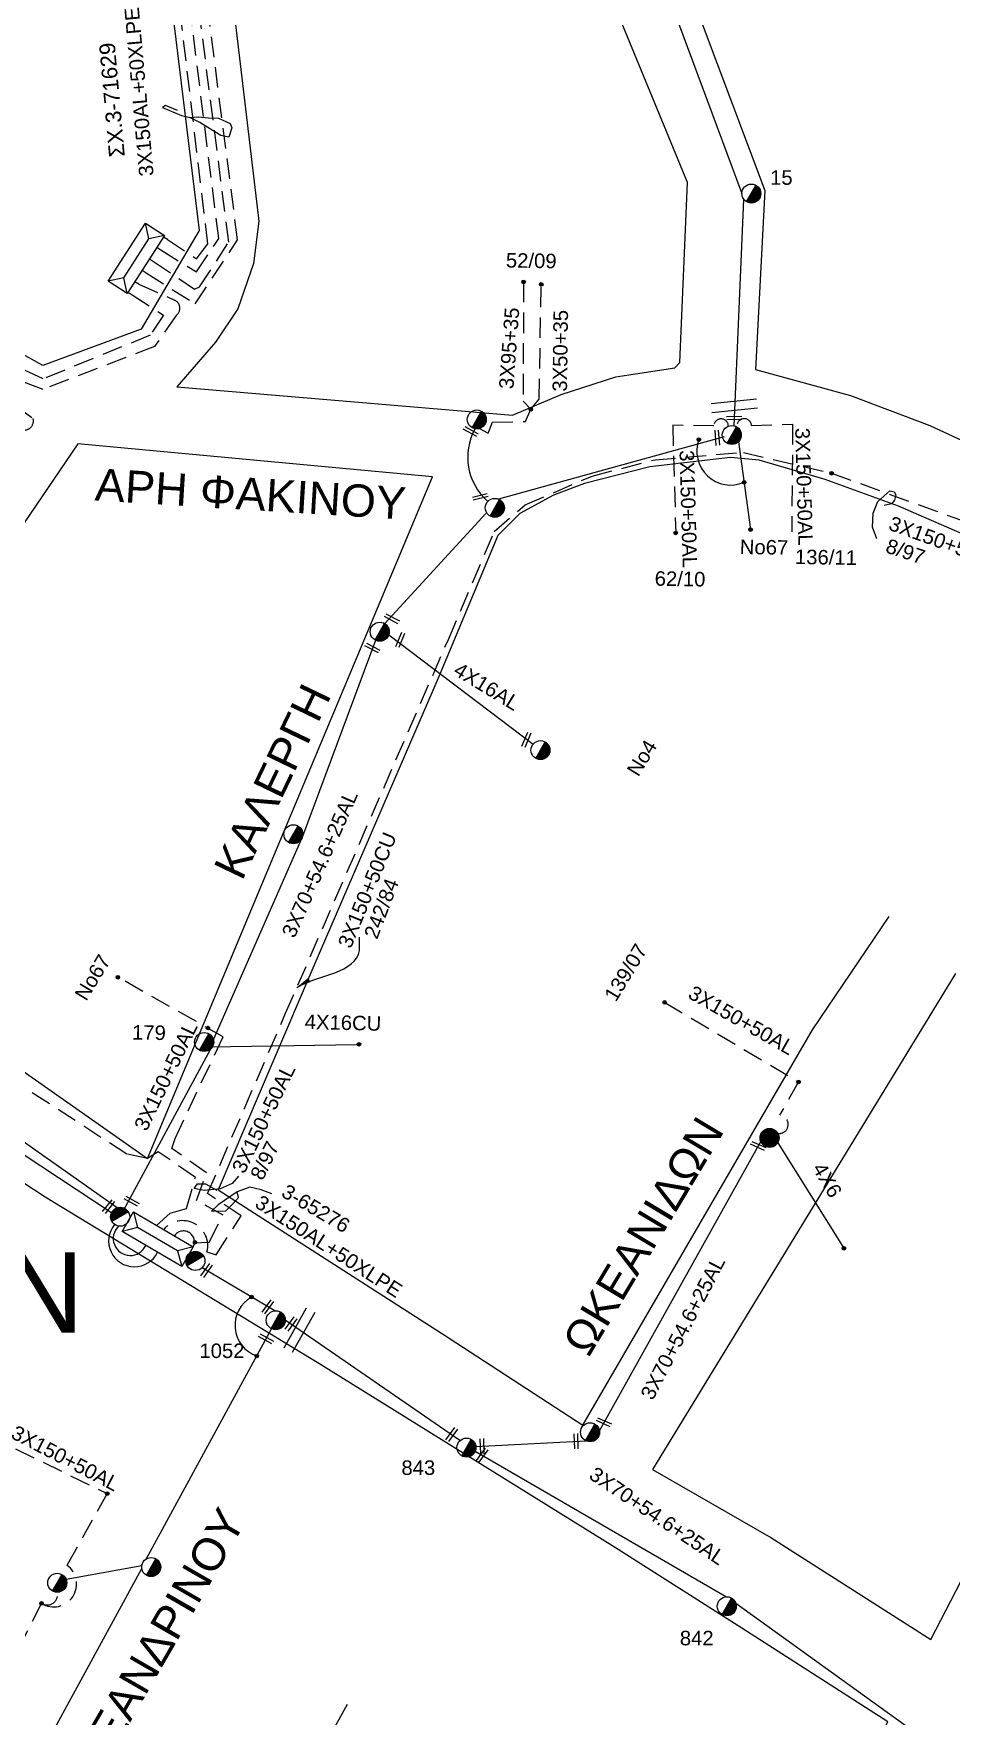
# Model space of a CAD drawing. Header units: millimetres. Extents: x 5016 to 7282, y 2879 to 3911.
# Drawn here: x 6158.8 to 6272.7, y 3528.2 to 3736.9 of the extents above; entities that cross this region are included whole.
import ezdxf

# ---------------------------------------------------------------- set-up
doc = ezdxf.new("R2010")
doc.units = ezdxf.units.MM
doc.linetypes.add('DASHED', pattern=[19.05, 12.7, -6.35])
for name, color, linetype in [('Άγνωστα', 7, 'Continuous'), ('Γέφυρες Εναέριου Δικτύου', 7, 'Continuous'), ('Γυμνά εναέρια ΧΤ (3Φ)   3x50+35CU', 7, 'Continuous'), ('Εναέρια παροχή ΧΤ 4x16', 7, 'SYN_LINE'), ('Επιγραφές - Σχήματα', 7, 'Continuous'), ('Καλώδια ΧΤ   3x150+50AL', 7, 'DASHED'), ('Καλώδια ΧΤ   3x150+50CU', 7, 'DASHED'), ('Καλώδια ΧΤ   3x150AL+50XLPE', 7, 'DASHED'), ('Καλώδια ΧΤ   3x95+35 CU', 7, 'DASHED'), ('Μηχανική τομή', 7, 'Continuous'), ('Στύλος Ξύλινος', 7, 'Continuous'), ('Στύλος Ξύλινος @ 1', 7, 'Continuous'), ('Στύλος ΦΜ', 7, 'Continuous'), ('Στύλος ΦΜ @ 1', 7, 'Continuous'), ('Συνδέσεις', 7, 'Continuous'), ('Συνεστραμμένα ΧΤ   3x70+54.6+25 AL', 7, 'SYN_LINE'), ('Τομή', 7, 'Continuous'), ('Υποσταθμός εναέριος 2 στύλων', 7, 'Continuous'), ('Υποσταθμός πόλεως', 7, 'Continuous'), ('Υπόβαθρο ΔΕΗ', 7, 'Continuous')]:
    doc.layers.add(name, color=color, linetype=linetype)
doc.styles.get("Standard").update_dxf_attribs({"font": 'ARIAL.TTF'})
doc.linetypes.add('SYN_LINE', pattern='A,0.5,-0.0001,["/\\/\\/\\/",Standard,S=0.1,R=0,X=0,Y=-0.05],-0.25', length=0.7501)
doc.dimstyles.new('ISO-25', dxfattribs={"dimtxt": 2.5, "dimasz": 1.8, "dimexe": 1.25, "dimexo": 0.625, "dimtad": 1, "dimtxsty": 'Standard', "dimcen": 1.8, "dimadec": 0, "dimazin": 0, "dimtfac": 1, "dimtmove": 0, "dimatfit": 3, "dimfxl": 1.25, "dimarcsym": 0})

# ---------------------------------------------------------------- blocks, each defined once
blk = doc.blocks.new('ΥΠΑΡΧΩΝ ΤΣΙΜΕΝΤΕΝΙΟΣ ΣΤΥΛΟΣ')
at = {"layer": 'Στύλος ΦΜ'}
blk.add_hatch(color=7, dxfattribs=at).paths.add_polyline_path([(-1.29, -2.28, 0.574793), (2.62, 0, 0.268822), (1.3, 2.27)])
at = {"layer": 'Στύλος ΦΜ', "color": 7}
blk.add_line((-1.29, -2.28), (1.3, 2.27), dxfattribs=at)
blk.add_circle((0, 0), 2.62, dxfattribs=at)
at = {"layer": 'Στύλος ΦΜ', "flags": 4}
for tag, p in [('ΑΡΙΘΜΟΣ', (-4.68, 8.05)), ('ΤΥΠΟΣ', (-4.91, 3.03))]:
    blk.add_attdef(tag, p, '', height=4, dxfattribs=at)
blk = doc.blocks.new('ΥΠΑΡΧΩΝ ΞΥΛΙΝΟΣ ΣΤΥΛΟΣ')
at = {"layer": 'Στύλος Ξύλινος'}
h = blk.add_hatch(color=7, dxfattribs=at)
h.paths.add_polyline_path([(-2.62, 0, 0.270008), (-1.29, -2.28), (1.3, 2.27, 0.576266)])
h.paths.add_polyline_path([(-1.29, -2.28, 0.574793), (2.62, 0, 0.268822), (1.3, 2.27)])
at = {"layer": 'Στύλος Ξύλινος', "color": 7}
blk.add_line((-1.29, -2.28), (1.3, 2.27), dxfattribs=at)
blk.add_circle((0, 0), 2.62, dxfattribs=at)
at = {"layer": 'Στύλος Ξύλινος', "flags": 4}
for tag, p in [('ΑΡΙΘΜΟΣ', (-4.91, 8.6)), ('ΤΥΠΟΣ', (-4.85, 3.39))]:
    blk.add_attdef(tag, p, '', height=4, dxfattribs=at)
blk = doc.blocks.new('ΥΠΟΣΤΑΘΜΟΣ ΕΝΑΕΡΙΟΣ ΕΠΙ 2 ΣΤΥΛΩΝ')
at = {"layer": 'Υποσταθμός εναέριος 2 στύλων', "linetype": 'Continuous'}
for points in [[(-11.97, -2.11, 0.574793), (-8.45, -0.07, 0.268822), (-9.64, 1.98)], [(9.68, -2.15, 0.574793), (13.19, -0.1, 0.268822), (12.01, 1.95)]]:
    blk.add_hatch(color=256, dxfattribs=at).paths.add_polyline_path(points)
for p, q in [((-11.97, -2.11), (-9.64, 1.98)), ((9.68, -2.15), (12.01, 1.95))]:
    blk.add_line(p, q, dxfattribs=at)
for centre in [(-10.81, -0.07), (10.84, -0.1)]:
    blk.add_circle(centre, 2.36, dxfattribs=at)
at = {"layer": 'Υποσταθμός πόλεως', "linetype": 'Continuous', "ltscale": 40}
blk.add_lwpolyline([(-8.57, 2.82), (8.57, 2.82), (8.57, -2.82), (-8.57, -2.82)], close=True, dxfattribs=at)
for points in [[(-5.75, 0), (-8.57, 2.82)], [(-8.57, -2.82), (-5.75, 0)], [(-5.75, 0), (5.75, 0)], [(5.75, 0), (8.57, 2.82)], [(8.57, -2.82), (5.75, 0)]]:
    blk.add_lwpolyline(points, dxfattribs=at)
at = {"layer": 'Υποσταθμός εναέριος 2 στύλων', "ltscale": 40, "flags": 1}
for tag, p in [('ΜΕΤΑΣΧΗΜΑΤΙΣΜΟΣ', (14.09, 2.51)), ('ΙΣΧΥΣ', (14.07, -0.28)), ('ΑΡΙΘΜΟΣ', (14.19, -3))]:
    blk.add_attdef(tag, p, '', height=1.8, dxfattribs=at)
blk = doc.blocks.new('ΥΠΟΣΤΑΘΜΟΣ ΠΟΛΕΩΣ 6 ΑΝΑΧΩΡΗΣΕΩΝ')
at = {"layer": 'Υποσταθμός πόλεως', "linetype": 'Continuous', "ltscale": 40}
for p, q in [((-8.18, -2.82), (-8.18, -4)), ((-5.01, -2.82), (-5.01, -4)), ((-1.74, -2.82), (-1.74, -4)), ((1.65, -2.82), (1.65, -4)), ((5.07, -2.82), (5.07, -4)), ((8.16, -2.82), (8.16, -4))]:
    blk.add_line(p, q, dxfattribs=at)
blk.add_lwpolyline([(-8.57, 2.82), (8.57, 2.82), (8.57, -2.82), (-8.57, -2.82)], close=True, dxfattribs=at)
for points in [[(-5.75, 0), (-8.57, 2.82)], [(5.75, 0), (8.57, 2.82)], [(-8.57, -2.82), (-5.75, 0)], [(-5.75, 0), (5.75, 0)], [(8.57, -2.82), (5.75, 0)]]:
    blk.add_lwpolyline(points, dxfattribs=at)
at = {"layer": 'Υποσταθμός πόλεως', "linetype": 'SYN_LINE', "ltscale": 40, "flags": 1}
for tag, p in [('ΜΕΤΑΣΧΗΜΑΤΙΣΜΟΣ', (9.64, 1.91)), ('ΙΣΧΥΣ', (9.62, -0.89)), ('ΑΡΙΘΜΟΣ', (9.74, -3.61))]:
    blk.add_attdef(tag, p, '', height=1.8, dxfattribs=at)
blk = doc.blocks.new('ΜΗΧΑΝΙΚΗ ΤΟΜΗ')
at = {"layer": 'Μηχανική τομή', "ltscale": 40}
for p, q in [((-1.89, 0.78), (1.89, 0.78)), ((1.89, 0), (-1.89, 0))]:
    blk.add_line(p, q, dxfattribs=at)
blk = doc.blocks.new('ΤΟΜΗ')
at = {"layer": 'Τομή', "ltscale": 40}
for p, q in [((-5.68, 0), (5.68, 0)), ((5.68, -2.33), (-5.68, -2.33))]:
    blk.add_line(p, q, dxfattribs=at)
blk = doc.blocks.new('_ΣΥΝΔΕΣΗ')
at = {"layer": 'Συνδέσεις', "linetype": 'SYN_LINE', "ltscale": 40}
blk.add_hatch(color=256, dxfattribs=at).paths.add_polyline_path([(0.5, -0.01, 1), (-0.5, -0.01, 1)])
at = {"layer": 'Συνδέσεις'}
blk.add_circle((0, -0.01), 0.5, dxfattribs=at)

msp = doc.modelspace()

# ---------------------------------------------------------------- linework, layer by layer
at = {"layer": 'Άγνωστα', "color": 85, "linetype": 'DASHED', "lineweight": -3, "ltscale": 0.2}
msp.add_lwpolyline([(6174.06, 3589.11), (6175.76, 3590.62), (6177.75, 3591.22), (6178.87, 3595.06), (6174.25, 3598.25), (6172.91, 3597.39), (6170.35, 3597.96), (6151.17, 3610.41), (6156.23, 3618.35), (6151.26, 3621.54), (6156.91, 3631.14)], dxfattribs=at)
at = {"layer": 'Άγνωστα', "color": 1, "linetype": 'SYN_LINE', "lineweight": -3, "ltscale": 20}
msp.add_lwpolyline([(6251.11, 3599.34), (6259.32, 3586.28)], dxfattribs=at)
at = {"layer": 'Γέφυρες Εναέριου Δικτύου', "lineweight": -3}
for centre, radius, start, end in [((6245.27, 3685.14), 4.19, 159.6105, 293.475), ((6187.79, 3576.71), 4.01, 118.9793, 251.0075)]:
    msp.add_arc(centre, radius, start, end, dxfattribs=at)
at = {"layer": 'Γυμνά εναέρια ΧΤ (3Φ)   3x50+35CU', "color": 1, "linetype": 'DASHED', "lineweight": -3, "ltscale": 0.2}
msp.add_lwpolyline([(6214.13, 3687.97), (6215.18, 3687.38), (6215.72, 3688.74), (6219.81, 3688.83), (6220.48, 3690.35), (6221.51, 3691.59), (6221.78, 3705.85)], dxfattribs=at)
at = {"layer": 'Εναέρια παροχή ΧΤ 4x16', "color": 1, "lineweight": -3, "ltscale": 20}
msp.add_lwpolyline([(6202.88, 3662.35), (6220.77, 3648.82)], dxfattribs=at)
at = {"layer": 'Επιγραφές - Σχήματα', "lineweight": -3}
for points in [[(6176.65, 3727.41), (6175.18, 3728.03), (6174.79, 3727.78), (6177.16, 3726.79), (6178.17, 3726.53), (6179.26, 3726.62), (6180.51, 3726.5), (6181.75, 3726.46), (6183.18, 3725.81), (6183.41, 3725.26), (6183.02, 3724.11), (6182.04, 3724.3), (6180.75, 3725.08), (6179.43, 3725.91), (6178.17, 3726.53)], [(6263.42, 3674.29), (6262.88, 3675.72), (6262.96, 3677.48), (6263.53, 3678.91), (6265.02, 3680.24), (6265.57, 3680.09), (6265.78, 3679.75), (6265.61, 3679.09), (6265.22, 3678.64), (6264.31, 3678.43)], [(6184.2, 3595.23), (6183.45, 3594.3), (6181.95, 3593.65), (6180, 3593.42), (6178.73, 3593.7), (6179.12, 3594.27), (6180.13, 3594.27), (6181.53, 3593.47)], [(6188.35, 3593.02), (6187.02, 3593.54), (6185.61, 3593.84), (6184.07, 3593.26), (6181.68, 3591.66), (6180.86, 3590.86), (6182.63, 3590.9), (6183.5, 3591.77), (6184.21, 3592.56), (6184.07, 3593.26)]]:
    msp.add_lwpolyline(points, dxfattribs=at)
at = {"layer": 'Καλώδια ΧΤ   3x150+50AL', "lineweight": -3, "ltscale": 0.2}
for points in [[(6244.99, 3688.26, 0.985097), (6243.19, 3688.29), (6238.09, 3688.37), (6238.46, 3675.01)], [(6246.06, 3688.27, -0.985097), (6247.86, 3688.33), (6252.96, 3688.51), (6252.85, 3675.15)]]:
    msp.add_lwpolyline(points, format="xyb", dxfattribs=at)
at = {"layer": 'Καλώδια ΧΤ   3x150+50AL', "color": 2, "lineweight": -3, "ltscale": 0.2}
for points in [[(6257.79, 3682.42), (6283.59, 3673.08), (6286.03, 3673.55), (6286.18, 3674.53), (6286.82, 3674.52)], [(6180.38, 3593.06), (6190.06, 3615.42)]]:
    msp.add_lwpolyline(points, dxfattribs=at)
at = {"layer": 'Καλώδια ΧΤ   3x150+50AL', "color": 173, "lineweight": -3, "ltscale": 0.2}
msp.add_lwpolyline([(6178.74, 3586.93), (6180.58, 3587.04), (6182.3, 3590.39), (6179.01, 3592.21), (6180.25, 3595.62), (6175.93, 3598.66), (6176.35, 3599.89), (6182.31, 3612.51), (6169.25, 3619.9)], dxfattribs=at)
at = {"layer": 'Καλώδια ΧΤ   3x150+50AL', "color": 1, "lineweight": -3, "ltscale": 0.2}
msp.add_lwpolyline([(6237.09, 3616.77), (6253.7, 3606.92), (6251.34, 3602.77, -1.040412), (6251.14, 3600.52, 4.559408)], format="xyb", dxfattribs=at)
at = {"layer": 'Καλώδια ΧΤ   3x150+50AL', "color": 173, "lineweight": -3, "ltscale": 0.2}
for points in [[(6153.12, 3563.06), (6167.94, 3555.85), (6162.94, 3546.95, -0.972713), (6159.78, 3542.23), (6153.54, 3529.95), (6134.68, 3539.46)], [(6161.75, 3543.6, -0.668818), (6159.78, 3542.23, 2.016591)]]:
    msp.add_lwpolyline(points, format="xyb", dxfattribs=at)
at = {"layer": 'Καλώδια ΧΤ   3x150+50AL', "color": 173, "lineweight": -3}
msp.add_arc((6177.4, 3587.07), 1.35, 330.4209, 146.6557, dxfattribs=at)
at = {"layer": 'Καλώδια ΧΤ   3x150+50CU', "color": 1, "linetype": 'SYN_LINE', "lineweight": -3, "ltscale": 20}
for p, q in [((6244.46, 3686.93), (6216.49, 3679.2)), ((6214.89, 3677.41), (6202.39, 3663.79)), ((6201.27, 3661.79), (6192.17, 3637.37)), ((6192.17, 3637.37), (6181.01, 3611.91)), ((6180.61, 3611.26), (6198.89, 3611.54)), ((6169.97, 3590.94), (6180.78, 3611.02))]:
    msp.add_line(p, q, dxfattribs=at)
at = {"layer": 'Καλώδια ΧΤ   3x150+50CU', "color": 2, "lineweight": -3, "ltscale": 0.2}
msp.add_lwpolyline([(6190.06, 3615.42), (6210.26, 3661.8), (6215.94, 3675.17), (6219.78, 3678.5), (6228.08, 3682.06), (6235.89, 3684.09), (6246.85, 3685), (6257.79, 3682.42)], dxfattribs=at)
at = {"layer": 'Καλώδια ΧΤ   3x150AL+50XLPE', "color": 6, "lineweight": -3, "ltscale": 0.2}
msp.add_lwpolyline([(6173.67, 3708.69), (6178.77, 3705.27), (6179.4, 3705.53), (6183.01, 3711.1), (6178.41, 3747.01), (6177.62, 3749.01), (6176.2, 3751.17), (6175.11, 3751.63), (6170.69, 3750.01), (6169.44, 3753.05), (6175.37, 3755.31), (6175.54, 3756.06), (6172.88, 3762.15), (6175.83, 3763.38), (6178.53, 3757.87), (6216.04, 3774.35), (6216.53, 3774.87), (6216.12, 3779.35), (6221.41, 3781.49), (6218.35, 3794.49), (6218.65, 3795.17), (6219.81, 3795.77), (6220.1, 3795.77)], dxfattribs=at)
at = {"layer": 'Καλώδια ΧΤ   3x150AL+50XLPE', "color": 30, "lineweight": -3, "ltscale": 0.2}
msp.add_lwpolyline([(6172.76, 3707.26), (6178.85, 3703.42), (6184.11, 3711.37), (6179.35, 3748.28), (6178.48, 3750.25), (6177.57, 3751.33), (6176.17, 3752.4), (6174.88, 3752.78), (6172.35, 3751.81), (6171.87, 3752.96), (6176.4, 3755), (6176.53, 3755.91), (6174.61, 3760.35), (6175.75, 3760.84), (6178.02, 3755.88), (6215.57, 3772.61), (6217.55, 3774.33), (6217.22, 3777.96), (6221.83, 3779.78), (6222.81, 3779.22), (6222.81, 3779.22), (6224.18, 3779.77)], dxfattribs=at)
at = {"layer": 'Καλώδια ΧΤ   3x150AL+50XLPE', "color": 27, "lineweight": -3, "ltscale": 0.2}
msp.add_lwpolyline([(6174.6, 3710.13), (6179, 3707.38), (6181.76, 3711.55), (6177.19, 3748.19), (6176.08, 3749.5), (6174.65, 3750.21), (6169.39, 3747.93), (6167.08, 3753.24), (6174.52, 3756.27), (6171.26, 3763.25), (6176.24, 3765.12), (6178.45, 3760.45), (6197.7, 3768.84), (6197.7, 3769.85), (6198.08, 3770.46), (6198.08, 3770.46), (6198.77, 3770.53)], dxfattribs=at)
at = {"layer": 'Καλώδια ΧΤ   3x150AL+50XLPE', "color": 62, "lineweight": -3, "ltscale": 0.2}
msp.add_lwpolyline([(6175.43, 3711.43), (6179.02, 3709.01), (6180.43, 3710.87), (6176.07, 3747.25, 0.601982), (6174.05, 3748.03), (6168.4, 3745.78), (6164.23, 3754.91), (6164.23, 3754.91), (6168.61, 3756.66, -1.172825), (6171.5, 3757.55, -30.129975)], format="xyb", dxfattribs=at)
at = {"layer": 'Καλώδια ΧΤ   3x150AL+50XLPE', "color": 1, "lineweight": -3, "ltscale": 0.2}
msp.add_lwpolyline([(6171.87, 3705.89), (6176.3, 3703.89, -0.572569), (6176.5, 3702), (6173.81, 3698.15), (6159.97, 3692.81), (6154.8, 3694.78), (6153.49, 3693.09), (6158.74, 3689.21, -0.541566), (6157.47, 3687.78, -2.303902)], format="xyb", dxfattribs=at)
at = {"layer": 'Καλώδια ΧΤ   3x150AL+50XLPE', "color": 85, "lineweight": -3, "ltscale": 0.2}
msp.add_lwpolyline([(6171.02, 3704.56), (6174.91, 3702.03), (6173.25, 3699.53), (6159.97, 3694.11), (6153.7, 3697.04), (6150.64, 3692.68), (6155.23, 3690.16), (6154.91, 3688.92), (6154.14, 3687.4), (6135.69, 3661.65), (6118.29, 3635.81), (6116.49, 3637.26), (6110.84, 3630.12), (6093.97, 3644), (6093.06, 3643.25, -0.692696), (6091.93, 3644.55, -1.972513)], format="xyb", dxfattribs=at)
at = {"layer": 'Καλώδια ΧΤ   3x150AL+50XLPE', "color": 2, "lineweight": -3, "ltscale": 0.2}
msp.add_lwpolyline([(6174.94, 3588.59, -0.799412), (6180.31, 3585.84), (6181.46, 3585.46), (6184.56, 3590.31), (6180.38, 3593.06)], format="xyb", dxfattribs=at)
at = {"layer": 'Καλώδια ΧΤ   3x95+35 CU', "color": 1, "lineweight": -3, "ltscale": 0.2}
msp.add_lwpolyline([(6219.58, 3706.16), (6219.53, 3691.35), (6220.48, 3690.35)], dxfattribs=at)
at = {"layer": 'Συνεστραμμένα ΧΤ   3x70+54.6+25 AL', "color": 27, "lineweight": -3, "ltscale": 20}
for points in [[(6235.61, 3746.83), (6246.66, 3717.11)], [(6245.7, 3688.3), (6246.91, 3716.39)], [(6168.46, 3590.65), (6137.72, 3610.95)]]:
    msp.add_lwpolyline(points, dxfattribs=at)
at = {"layer": 'Συνεστραμμένα ΧΤ   3x70+54.6+25 AL', "color": 1, "lineweight": -3, "ltscale": 20}
for points in [[(6246.25, 3686.32), (6247.75, 3675.43)], [(6228.99, 3563.64), (6249.01, 3599.53)], [(6190.02, 3577.38), (6211.67, 3562.49)], [(6213.6, 3561.12), (6244.74, 3543.04)], [(6271.94, 3523.47), (6245.92, 3542.22)]]:
    msp.add_lwpolyline(points, dxfattribs=at)
at = {"layer": 'Συνεστραμμένα ΧΤ   3x70+54.6+25 AL', "color": 5, "lineweight": -3, "ltscale": 20}
msp.add_lwpolyline([(6169.18, 3591.3), (6139.84, 3611.92), (6137.72, 3610.95)], dxfattribs=at)
at = {"layer": 'Συνεστραμμένα ΧΤ   3x70+54.6+25 AL', "color": 173, "lineweight": -3, "ltscale": 10}
for points in [[(6188.71, 3578.52), (6179.7, 3583.86)], [(6162.83, 3545.23), (6172.23, 3546.92)]]:
    msp.add_lwpolyline(points, dxfattribs=at)
at = {"layer": 'Συνεστραμμένα ΧΤ   3x70+54.6+25 AL', "color": 173, "lineweight": -3, "ltscale": 20}
for points in [[(6172.76, 3547.72), (6188.32, 3576.29)], [(6152.64, 3510.64), (6172.23, 3546.56), (6172.23, 3546.56)]]:
    msp.add_lwpolyline(points, dxfattribs=at)
at = {"layer": 'Συνεστραμμένα ΧΤ   3x70+54.6+25 AL', "color": 1, "lineweight": -3, "ltscale": 10}
msp.add_lwpolyline([(6213.67, 3561.68), (6227.31, 3562.4)], dxfattribs=at)
msp.add_arc((6219.87, 3684.4), 7.22, 151.0898, 228.7726, dxfattribs=at)
at = {"layer": 'Συνεστραμμένα ΧΤ   3x70+54.6+25 AL', "color": 5, "lineweight": -3, "ltscale": 20}
msp.add_arc((6171.31, 3587.18), 3.2, 140.2653, 333.8731, dxfattribs=at)
at = {"layer": 'Συνεστραμμένα ΧΤ   3x70+54.6+25 AL', "color": 27, "lineweight": -3, "ltscale": 20}
msp.add_arc((6170.79, 3587.49), 2.11, 133.4757, 335.9665, dxfattribs=at)
at = {"layer": 'Υπόβαθρο ΔΕΗ', "lineweight": -3}
msp.add_lwpolyline([(6292.43, 3752.57), (6274.97, 3789.41), (6229.7, 3770.22), (6249.5, 3717.48), (6249.5, 3717.48), (6248.34, 3695.28), (6260.16, 3692.04), (6269.97, 3688.35), (6276.83, 3685.16, 0.313065), (6289.37, 3687.33), (6296.43, 3695.5), (6302.21, 3705.73), (6306.56, 3715.28), (6310, 3725.23)], format="xyb", dxfattribs=at)
msp.add_lwpolyline([(6239.93, 3718.47), (6239.93, 3718.47), (6220.12, 3766.62), (6182.38, 3750.31), (6186.73, 3713.7), (6186.06, 3708.45), (6184.12, 3702.82), (6181.38, 3698.66), (6176.58, 3693.12), (6218.21, 3689.61), (6224.25, 3692.19), (6231.03, 3694.39), (6238.34, 3695.5), (6238.99, 3696.17)], close=True, dxfattribs=at)
for points in [[(6126.99, 3726.33), (6175.08, 3747.44), (6179.35, 3712.53), (6179.35, 3712.53), (6172.13, 3700.27), (6159.93, 3695.8), (6130.81, 3712.03), (6130.81, 3712.03), (6101.38, 3720.94), (6079.8, 3735.21), (6083.32, 3742.42), (6071.93, 3747.44), (6038.34, 3676.55), (6025.59, 3679.44), (6013.73, 3681.73), (6027.95, 3711.92)], [(6318.82, 3721.58), (6315.37, 3710.63), (6309.04, 3696.61), (6302.72, 3685.92), (6294.73, 3677.13), (6291.25, 3674.08), (6285.94, 3672.19), (6281.65, 3671.92), (6278.36, 3673), (6266.09, 3678.35), (6257.02, 3681.62)], [(6126.19, 3630.18), (6172.91, 3597.39), (6187.12, 3631.39), (6208.3, 3681.95), (6164.3, 3686.08), (6148.64, 3663.1), (6126.19, 3630.18)], [(6257.02, 3681.62), (6248.81, 3684.04), (6245.27, 3684.35), (6235.24, 3683.22), (6227.15, 3681.13), (6223.28, 3679.71), (6219.13, 3677.42), (6216.38, 3674.7), (6209.11, 3657.28), (6193.55, 3621.3), (6181.7, 3593.51), (6209.51, 3575.67), (6226.94, 3564.34), (6255.42, 3613.36), (6264.92, 3627.45)], [(6180.24, 3443.29), (6214.11, 3429.06), (6253.47, 3505.51), (6264.79, 3527.52), (6246.68, 3539.16), (6230.87, 3549.21), (6194.17, 3571.97), (6160.24, 3592.61), (6142, 3604.56), (6119.52, 3621.29), (6102.13, 3596.45), (6076.93, 3560.04), (6067.46, 3546.86), (6086.69, 3534.04), (6130.66, 3509.95)], [(6273.18, 3620.37), (6235.56, 3558.84), (6250.26, 3550.41), (6270.1, 3537.73), (6291.23, 3578.59)], [(6197.69, 3529.67), (6178.88, 3495.75)]]:
    msp.add_lwpolyline(points, dxfattribs=at)

# ---------------------------------------------------------------- block references
at = {"layer": 'Μηχανική τομή', "lineweight": -3}
for p, xscale, yscale, zscale, rotation in [((6245.73, 3689.07), 0.5000000000000732, 0.5000000000000732, 0.5000000000000732, 1.189553188005187), ((6212.94, 3687.42), 0.5000000000002811, 0.5000000000002811, 0.5000000000002811, 331.2803362378788), ((6243.42, 3686.8), 0.5000000000002208, 0.5000000000002208, 0.5000000000002208, 273.8851629054648), ((6214.17, 3679.67), 0.5000000000002206, 0.5000000000002206, 0.5000000000002206, 193.4535304587187), ((6203.34, 3664.53), 0.5000000000002208, 0.5000000000002208, 0.5000000000002208, 152.0444691006168), ((6200.92, 3660.91), 0.5000000000002208, 0.5000000000002208, 0.5000000000002208, 152.0444691006168), ((6204.1, 3661.81), 0.5000000000002177, 0.5000000000002177, 0.5000000000002177, 247.3311666089816), ((6219.75, 3649.43), 0.5000000000002177, 0.5000000000002177, 0.5000000000002177, 247.3311666089816), ((6248.6, 3598.8), 0.5000000000001871, 0.5000000000001871, 0.5000000000001871, 336.4051852323481), ((6170.87, 3591.94), 0.5000000000002811, 0.5000000000002811, 0.5000000000002811, 331.2803362378788), ((6168.25, 3591.32), 0.4999999999998055, 0.4999999999998055, 0.4999999999998055, 51.42450831934983), ((6180.1, 3583.63), 0.5000000000002003, 0.5000000000002003, 0.5000000000002003, 234.1737835661723), ((6187.7, 3579.12), 0.5000000000002002, 0.5000000000002002, 0.5000000000002002, 234.1737835661723), ((6190.58, 3576.99), 0.5000000000002003, 0.5000000000002003, 0.5000000000002003, 234.1737835661723), ((6187.73, 3575.21), 0.5000000000002442, 0.5000000000002442, 0.5000000000002442, 151.1268153290342), ((6229.48, 3564.52), 0.5000000000001871, 0.5000000000001871, 0.5000000000001871, 336.4051852323481), ((6210.5, 3563.29), 0.5000000000002003, 0.5000000000002003, 0.5000000000002003, 234.1737835661723), ((6225.9, 3562.32), 0.5000000000001832, 0.5000000000001832, 0.5000000000001832, 271.7034346811997), ((6214.29, 3560.72), 0.5000000000002003, 0.5000000000002003, 0.5000000000002003, 234.1737835661723), ((6214.24, 3561.71), 0.5000000000001832, 0.5000000000001832, 0.5000000000001832, 271.7034346811997)]:
    msp.add_blockref('ΜΗΧΑΝΙΚΗ ΤΟΜΗ', p, dxfattribs=dict(at, xscale=xscale, yscale=yscale, zscale=zscale, rotation=rotation))
at = {"layer": 'Στύλος Ξύλινος @ 1', "lineweight": -3, "ltscale": 40, "xscale": 0.4499999999998181, "yscale": 0.4499999999998181, "zscale": 0.4499999999998181}
msp.add_blockref('ΥΠΑΡΧΩΝ ΞΥΛΙΝΟΣ ΣΤΥΛΟΣ', (6250.1, 3599.96), dxfattribs=at)
at = {"layer": 'Στύλος ΦΜ @ 1', "lineweight": -3, "ltscale": 40}
ref = msp.add_blockref('ΥΠΑΡΧΩΝ ΤΣΙΜΕΝΤΕΝΙΟΣ ΣΤΥΛΟΣ', (6247.84, 3717.11), dxfattribs=dict(at, xscale=0.4499999999998181, yscale=0.4499999999998181, zscale=0.4499999999998181))
ref.add_attrib('ΤΥΠΟΣ', '15', (6250.17, 3718.2), dxfattribs={"layer": 'Στύλος ΦΜ', "height": 1.8, "flags": 4})
at = {"layer": 'Στύλος ΦΜ @ 1', "lineweight": -3, "ltscale": 40, "xscale": 0.4499999999998181, "yscale": 0.4499999999998181, "zscale": 0.4499999999998181}
for p in [(6213.78, 3689.09), (6245.42, 3687.16), (6216.02, 3678.12), (6201.74, 3662.76), (6221.68, 3648.07), (6191.02, 3637.63), (6179.96, 3611.86), (6227.83, 3563.45), (6173.39, 3546.73), (6161.74, 3544.78)]:
    msp.add_blockref('ΥΠΑΡΧΩΝ ΤΣΙΜΕΝΤΕΝΙΟΣ ΣΤΥΛΟΣ', p, dxfattribs=at)
at = {"layer": 'Στύλος ΦΜ @ 1', "lineweight": -3, "ltscale": 40}
ref = msp.add_blockref('ΥΠΑΡΧΩΝ ΤΣΙΜΕΝΤΕΝΙΟΣ ΣΤΥΛΟΣ', (6188.84, 3577.35), dxfattribs=dict(at, xscale=0.4499999999998181, yscale=0.4499999999998181, zscale=0.4499999999998181))
ref.add_attrib('ΤΥΠΟΣ', '1052', (6179.37, 3572.66), dxfattribs={"layer": 'Στύλος ΦΜ', "height": 1.8, "flags": 4})
ref = msp.add_blockref('ΥΠΑΡΧΩΝ ΤΣΙΜΕΝΤΕΝΙΟΣ ΣΤΥΛΟΣ', (6212.5, 3561.55), dxfattribs=dict(at, xscale=0.4499999999998181, yscale=0.4499999999998181, zscale=0.4499999999998181))
ref.add_attrib('ΤΥΠΟΣ', '843', (6204.43, 3558.16), dxfattribs={"layer": 'Στύλος ΦΜ', "height": 1.8, "flags": 4})
ref = msp.add_blockref('ΥΠΑΡΧΩΝ ΤΣΙΜΕΝΤΕΝΙΟΣ ΣΤΥΛΟΣ', (6244.8, 3541.86), dxfattribs=dict(at, xscale=0.4499999999998181, yscale=0.4499999999998181, zscale=0.4499999999998181))
ref.add_attrib('ΤΥΠΟΣ', '842', (6238.97, 3537.02), dxfattribs={"layer": 'Στύλος ΦΜ', "height": 1.8, "flags": 4})
at = {"layer": 'Συνδέσεις', "lineweight": -3, "xscale": 0.4499999999998181, "yscale": 0.4499999999998181, "zscale": 0.4499999999998181}
for p in [(6219.58, 3706.16), (6221.78, 3705.85), (6220.48, 3690.35), (6241.34, 3686.6), (6257.79, 3682.42), (6246.94, 3681.29), (6238.46, 3675.02), (6247.75, 3675.43), (6169.25, 3619.9), (6237.09, 3616.77), (6180.44, 3613.59), (6199.17, 3611.58), (6253.7, 3606.92), (6178.82, 3587), (6259.32, 3586.28), (6185.84, 3580.22), (6186.48, 3572.92), (6167.94, 3555.85), (6159.78, 3542.23)]:
    msp.add_blockref('_ΣΥΝΔΕΣΗ', p, dxfattribs=at)
at = {"layer": 'Τομή', "lineweight": -3}
for p, xscale, yscale, zscale, rotation in [((6245.78, 3690.19), 0.4999999999996697, 0.4999999999996697, 0.4999999999996697, 185.7120471457701), ((6192.29, 3575.82), 0.4999999999995895, 0.4999999999995895, 0.4999999999995895, 240.5778446686644)]:
    msp.add_blockref('ΤΟΜΗ', p, dxfattribs=dict(at, xscale=xscale, yscale=yscale, zscale=zscale, rotation=rotation))
at = {"layer": 'Υποσταθμός εναέριος 2 στύλων', "lineweight": -3, "xscale": 0.4999999999998332, "yscale": 0.4999999999998332, "zscale": 0.4999999999998332, "rotation": 149.639082571751}
msp.add_blockref('ΥΠΟΣΤΑΘΜΟΣ ΕΝΑΕΡΙΟΣ ΕΠΙ 2 ΣΤΥΛΩΝ', (6174.19, 3587.4), dxfattribs=at)
at = {"layer": 'Υποσταθμός πόλεως', "lineweight": -3, "xscale": 0.5000000000001144, "yscale": 0.5000000000001144, "zscale": 0.5000000000001144, "rotation": 57.30656376633411}
msp.add_blockref('ΥΠΟΣΤΑΘΜΟΣ ΠΟΛΕΩΣ 6 ΑΝΑΧΩΡΗΣΕΩΝ', (6171.54, 3709.08), dxfattribs=at)

# ---------------------------------------------------------------- texts
at = {"layer": 'Εναέρια παροχή ΧΤ 4x16', "color": 7, "lineweight": -3, "char_height": 1.8, "width": 168.3718, "attachment_point": 1}
for s, insert, rotation in [('4X16AL', (6211.68, 3659.07), 328.6962), ('4X16CU', (6192.46, 3615.28), 358.588)]:
    msp.add_mtext(s, dxfattribs=dict(at, insert=insert, rotation=rotation))
at = {"layer": 'Επιγραφές - Σχήματα', "color": 7, "lineweight": -3, "width": 168.3718, "attachment_point": 1}
for s, insert, char_height, rotation in [('{\\H1.083x;\\C256;ΣΧ.3-71629}', (6168.18, 3721.54), 1.8, 95.0932), ('52/09', (6217.41, 3709.74), 1.8, 359.0293), ('3X50+35', (6223.17, 3692.55), 1.8, 89.2358), ('ΑΡΗ ΦΑΚΙΝΟΥ', (6166.57, 3683.04), 4, 356.4652), ('No67', (6246.43, 3674.2), 1.8, 359.0293), ('8/97', (6264.94, 3674.35), 1.8, 341.4046), ('136/11', (6253.27, 3672.96), 1.8, 359.0293), ('62/10', (6235.87, 3670.27), 1.8, 359.0293), ('ΚΑΛΕΡΓΗ', (6181.04, 3633.46), 4, 64.2946), ('No4', (6232.29, 3645.6), 1.8, 58.761), ('242/84', (6199.73, 3625.15), 1.8, 69.1355), ('139/07', (6229.49, 3617.67), 1.8, 58.761), ('No67', (6163.79, 3617.77), 1.8, 58.761), ('179', (6171.03, 3613.97), 1.8, 359.0293), ('ΩΚΕΑΝΙΔΩΝ', (6224.24, 3574.73), 4, 59.0527), ('8/97', (6185.59, 3595.36), 1.8, 64.0148), ('4X6', (6256.9, 3597.12), 1.8, 300.821), ('3-65276', (6190.31, 3594.34), 1.8, 329.4081), ('ΑΛΕΞΑΝΔΡΙΝΟΥ', (6159.89, 3516.59), 4, 59.9798)]:
    msp.add_mtext(s, dxfattribs=dict(at, insert=insert, char_height=char_height, rotation=rotation))
at = {"layer": 'Επιγραφές - Σχήματα', "color": 7, "lineweight": -3, "insert": (6104.96, 3585.79), "char_height": 10, "width": 168.3718, "attachment_point": 1}
msp.add_mtext('ΦO-101Ν', dxfattribs=at)
at = {"layer": 'Καλώδια ΧΤ   3x150+50AL', "color": 7, "lineweight": -3, "char_height": 1.8, "width": 168.3718, "attachment_point": 1}
for insert, rotation in [((6255.08, 3688.07), 271.588), ((6240.73, 3685.3), 271.588), ((6265.34, 3677.15), 340.0257), ((6240.74, 3618.97), 330.267), ((6171.19, 3601.47), 64.0148), ((6183.32, 3596.2), 64.0148), ((6156.69, 3564.4), 332.5184)]:
    msp.add_mtext('3X150+50AL', dxfattribs=dict(at, insert=insert, rotation=rotation))
at = {"layer": 'Καλώδια ΧΤ   3x150+50CU', "color": 7, "lineweight": -3, "insert": (6196.48, 3624.03), "char_height": 1.8, "width": 168.3718, "attachment_point": 1, "rotation": 67.7377}
msp.add_mtext('3X150+50CU', dxfattribs=at)
at = {"layer": 'Καλώδια ΧΤ   3x150AL+50XLPE', "color": 7, "lineweight": -3, "char_height": 1.8, "width": 27.8484, "attachment_point": 5}
for insert, rotation in [((6171.89, 3729.73), 95.0547), ((6195.42, 3586.51), 327.0878)]:
    msp.add_mtext('3X150AL+50XLPE', dxfattribs=dict(at, insert=insert, rotation=rotation))
at = {"layer": 'Καλώδια ΧΤ   3x95+35 CU', "color": 7, "lineweight": -3, "insert": (6216.52, 3692.94), "char_height": 1.8, "width": 168.3718, "attachment_point": 1, "rotation": 85.7301}
msp.add_mtext('3X95+35', dxfattribs=at)
at = {"layer": 'Συνεστραμμένα ΧΤ   3x70+54.6+25 AL', "color": 7, "lineweight": -3, "char_height": 1.8, "width": 168.3718, "attachment_point": 1}
for insert, rotation in [((6189.52, 3625.37), 66.156), ((6234.01, 3568.14), 62.4343), ((6228.57, 3559.29), 326.0911)]:
    msp.add_mtext('3X70+54.6+25AL', dxfattribs=dict(at, insert=insert, rotation=rotation))

# ---------------------------------------------------------------- leaders
at = {"layer": 'Επιγραφές - Σχήματα', "lineweight": -3, "path_type": 1}
msp.add_leader([(6191.45, 3618.64), (6199.22, 3623.21), (6199.22, 3624.86)], dimstyle='ISO-25', override={"dimgap": 0.625, "dimtad": 0}, dxfattribs=at)

doc.saveas('drawing.dxf')
